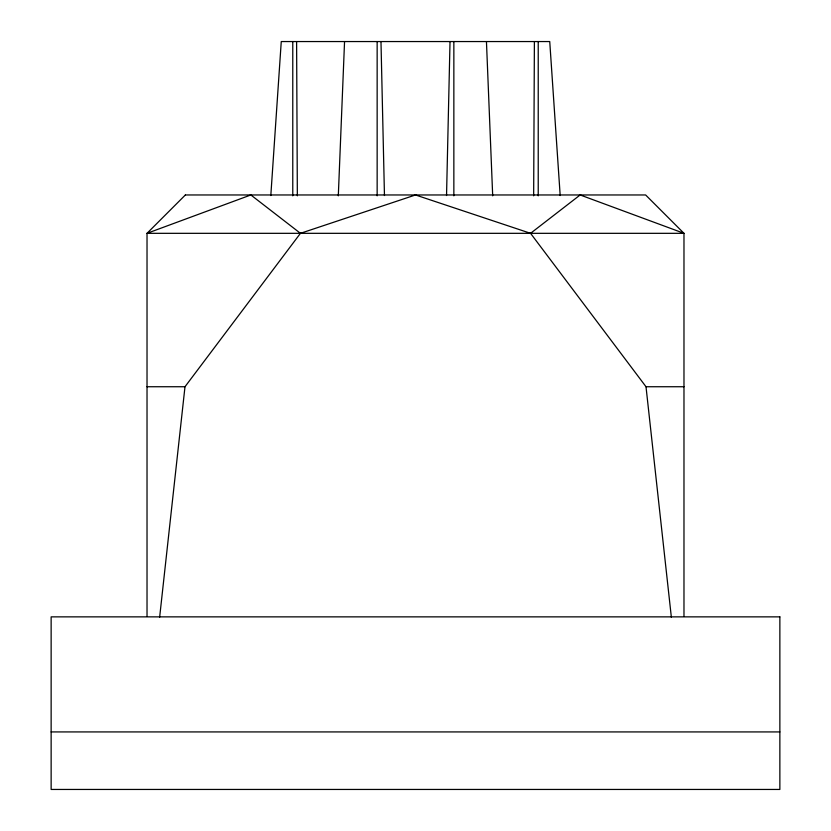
<?xml version="1.0" encoding="UTF-8"?>
<svg xmlns="http://www.w3.org/2000/svg" width="831" height="831" viewBox="0 0 831 831"><rect width="100%" height="100%" fill="white"/><g stroke="black" fill="none" stroke-linecap="round" stroke-linejoin="round"><path stroke-width="1.25" d="M533.658 195.825L534.395 41.55M446.538 195.545L450.018 41.55M338.31 195.825L344.553 41.55M270.813 195.545L281.262 41.55L549.738 41.55L560.187 195.545M159.635 617.288L184.991 386.737L300.438 233.324L415.5 194.963L530.562 233.324L646.009 386.737L671.365 617.288M530.562 233.324L580.152 194.963L683.975 233.324L683.975 616.425M147.025 386.737L184.991 386.737M646.009 386.737L683.975 386.737M51.138 731.924L779.862 731.924M300.438 233.324L250.848 194.963L147.025 233.324L147.025 616.425M486.447 41.55L492.69 195.825M380.982 41.55L384.462 195.545M296.605 41.55L297.342 195.825M538.228 41.55L538.228 195.825M453.851 41.55L453.851 195.825M377.149 41.55L377.149 195.825M292.772 41.55L292.772 195.825M185.375 194.963L147.025 233.324L683.975 233.324L645.625 194.963L185.375 194.963M779.862 616.862L51.138 616.862L51.138 789.45L779.862 789.45L779.862 616.862"/></g></svg>
